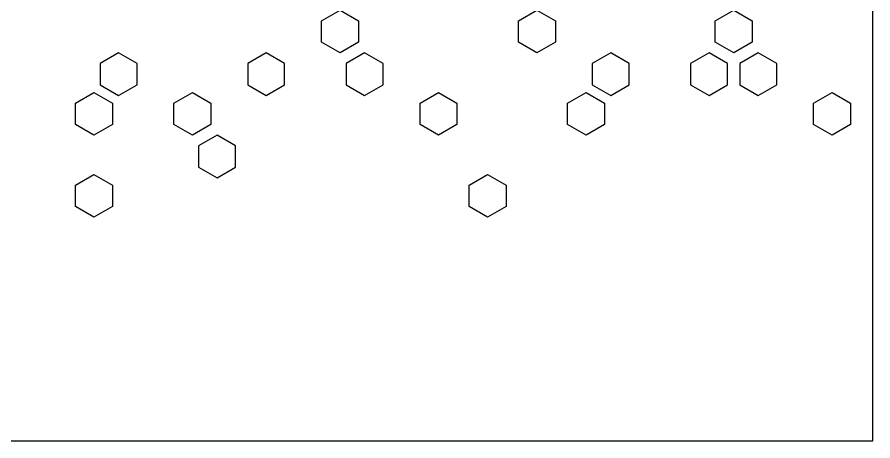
# Model space of a CAD drawing. Header units: millimetres. Extents: x 9733 to 10566, y 2888 to 3129.
# Drawn here: x 10372.2 to 10566.3, y 2888.1 to 2984.3 of the extents above; entities that cross this region are included whole.
import ezdxf

# ---------------------------------------------------------------- set-up
doc = ezdxf.new("R2010")
doc.units = ezdxf.units.MM
doc.layers.get('0').update_dxf_attribs({"color": 1, "true_color": 0xff0000})

msp = doc.modelspace()

# ---------------------------------------------------------------- linework, layer by layer
for p, q in [((10566.35, 2888.14), (10566.35, 3129.04)), ((10441.25, 2983.42), (10445.43, 2985.84)), ((10445.43, 2985.84), (10449.62, 2983.42)), ((10485.91, 2983.42), (10490.1, 2985.84)), ((10490.1, 2985.84), (10494.29, 2983.42)), ((10530.57, 2983.42), (10534.76, 2985.84)), ((10534.76, 2985.84), (10538.95, 2983.42)), ((10441.25, 2978.58), (10441.25, 2983.42)), ((10449.62, 2983.42), (10449.62, 2978.58)), ((10485.91, 2978.58), (10485.91, 2983.42)), ((10494.29, 2983.42), (10494.29, 2978.58)), ((10530.57, 2978.58), (10530.57, 2983.42)), ((10538.95, 2983.42), (10538.95, 2978.58)), ((10445.43, 2976.16), (10441.25, 2978.58)), ((10449.62, 2978.58), (10445.43, 2976.16)), ((10490.1, 2976.16), (10485.91, 2978.58)), ((10494.29, 2978.58), (10490.1, 2976.16)), ((10534.76, 2976.16), (10530.57, 2978.58)), ((10538.95, 2978.58), (10534.76, 2976.16)), ((10395.19, 2976.17), (10391, 2973.75)), ((10399.38, 2973.75), (10395.19, 2976.17)), ((10428.69, 2976.17), (10424.5, 2973.75)), ((10432.87, 2973.75), (10428.69, 2976.17)), ((10451.02, 2976.17), (10446.83, 2973.75)), ((10455.21, 2973.75), (10451.02, 2976.17)), ((10506.85, 2976.17), (10502.66, 2973.75)), ((10511.03, 2973.75), (10506.85, 2976.17)), ((10529.18, 2976.17), (10524.99, 2973.75)), ((10533.37, 2973.75), (10529.18, 2976.17)), ((10540.34, 2976.17), (10536.16, 2973.75)), ((10544.53, 2973.75), (10540.34, 2976.17)), ((10391, 2973.75), (10391, 2968.91)), ((10399.38, 2968.91), (10399.38, 2973.75)), ((10424.5, 2973.75), (10424.5, 2968.91)), ((10432.87, 2968.91), (10432.87, 2973.75)), ((10446.83, 2973.75), (10446.83, 2968.91)), ((10455.21, 2968.91), (10455.21, 2973.75)), ((10502.66, 2973.75), (10502.66, 2968.91)), ((10511.03, 2968.91), (10511.03, 2973.75)), ((10524.99, 2973.75), (10524.99, 2968.91)), ((10533.37, 2968.91), (10533.37, 2973.75)), ((10536.16, 2973.75), (10536.16, 2968.91)), ((10544.53, 2968.91), (10544.53, 2973.75)), ((10391, 2968.91), (10395.19, 2966.49)), ((10395.19, 2966.49), (10399.38, 2968.91)), ((10424.5, 2968.91), (10428.69, 2966.49)), ((10428.69, 2966.49), (10432.87, 2968.91)), ((10446.83, 2968.91), (10451.02, 2966.49)), ((10451.02, 2966.49), (10455.21, 2968.91)), ((10502.66, 2968.91), (10506.85, 2966.49)), ((10506.85, 2966.49), (10511.03, 2968.91)), ((10524.99, 2968.91), (10529.18, 2966.49)), ((10529.18, 2966.49), (10533.37, 2968.91)), ((10536.16, 2968.91), (10540.34, 2966.49)), ((10540.34, 2966.49), (10544.53, 2968.91)), ((10385.42, 2964.77), (10389.6, 2967.19)), ((10389.6, 2967.19), (10393.79, 2964.77)), ((10407.75, 2964.77), (10411.94, 2967.19)), ((10411.94, 2967.19), (10416.12, 2964.77)), ((10463.58, 2964.77), (10467.77, 2967.19)), ((10467.77, 2967.19), (10471.95, 2964.77)), ((10497.08, 2964.77), (10501.26, 2967.19)), ((10501.26, 2967.19), (10505.45, 2964.77)), ((10552.91, 2964.77), (10557.09, 2967.19)), ((10557.09, 2967.19), (10561.28, 2964.77)), ((10385.42, 2959.93), (10385.42, 2964.77)), ((10393.79, 2964.77), (10393.79, 2959.93)), ((10407.75, 2959.93), (10407.75, 2964.77)), ((10416.12, 2964.77), (10416.12, 2959.93)), ((10463.58, 2959.93), (10463.58, 2964.77)), ((10471.95, 2964.77), (10471.95, 2959.93)), ((10497.08, 2959.93), (10497.08, 2964.77)), ((10505.45, 2964.77), (10505.45, 2959.93)), ((10552.91, 2959.93), (10552.91, 2964.77)), ((10561.28, 2964.77), (10561.28, 2959.93)), ((10389.6, 2957.51), (10385.42, 2959.93)), ((10393.79, 2959.93), (10389.6, 2957.51)), ((10411.94, 2957.51), (10407.75, 2959.93)), ((10416.12, 2959.93), (10411.94, 2957.51)), ((10467.77, 2957.51), (10463.58, 2959.93)), ((10471.95, 2959.93), (10467.77, 2957.51)), ((10501.26, 2957.51), (10497.08, 2959.93)), ((10505.45, 2959.93), (10501.26, 2957.51)), ((10557.09, 2957.51), (10552.91, 2959.93)), ((10561.28, 2959.93), (10557.09, 2957.51)), ((10417.52, 2957.52), (10413.33, 2955.1)), ((10421.71, 2955.1), (10417.52, 2957.52)), ((10413.33, 2955.1), (10413.33, 2950.26)), ((10421.71, 2950.26), (10421.71, 2955.1)), ((10413.33, 2950.26), (10417.52, 2947.84)), ((10417.52, 2947.84), (10421.71, 2950.26)), ((10385.42, 2946.12), (10389.6, 2948.54)), ((10389.6, 2948.54), (10393.79, 2946.12)), ((10474.74, 2946.12), (10478.93, 2948.54)), ((10478.93, 2948.54), (10483.12, 2946.12)), ((10385.42, 2941.28), (10385.42, 2946.12)), ((10393.79, 2946.12), (10393.79, 2941.28)), ((10474.74, 2941.28), (10474.74, 2946.12)), ((10483.12, 2946.12), (10483.12, 2941.28)), ((10389.6, 2938.87), (10385.42, 2941.28)), ((10393.79, 2941.28), (10389.6, 2938.87)), ((10478.93, 2938.87), (10474.74, 2941.28)), ((10483.12, 2941.28), (10478.93, 2938.87)), ((9733.25, 2888.14), (10566.35, 2888.14))]:
    msp.add_line(p, q)

doc.saveas('drawing.dxf')
